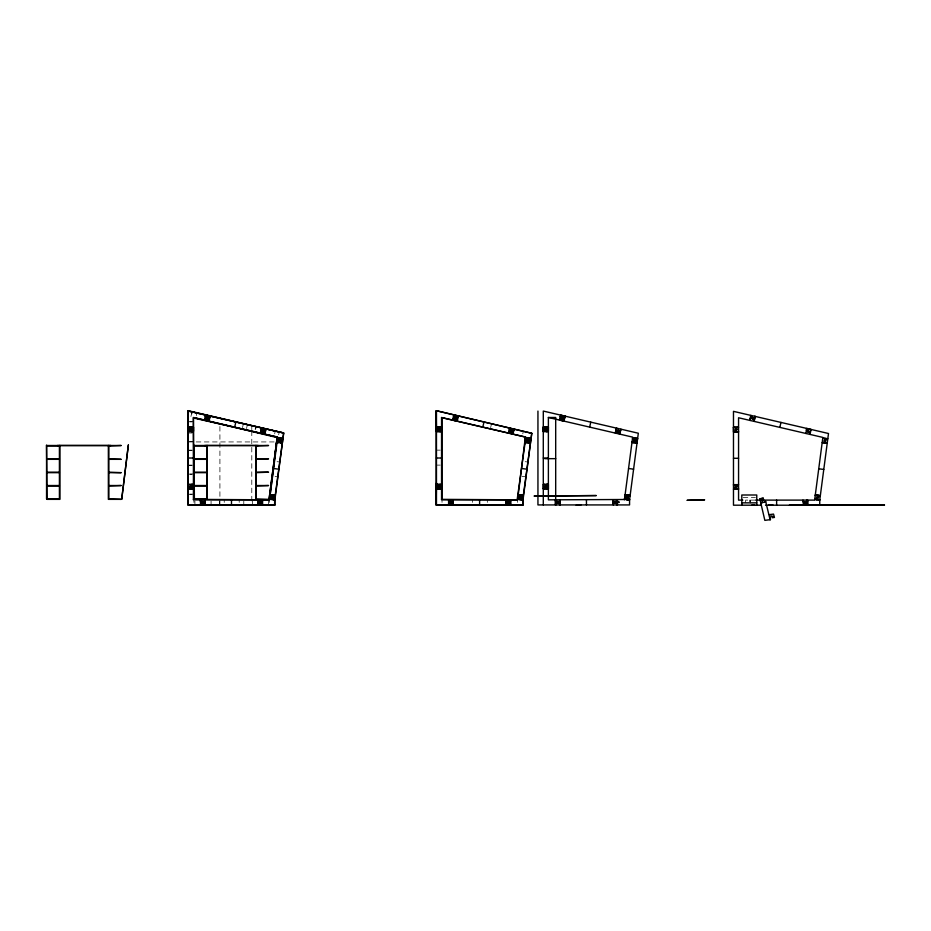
<?xml version="1.0" encoding="UTF-8"?>
<svg xmlns="http://www.w3.org/2000/svg" width="931" height="931" viewBox="0 0 931 931"><rect width="100%" height="100%" fill="white"/><g stroke="black" fill="none" stroke-linecap="round" stroke-linejoin="round"><path stroke-width="0.7" stroke-dasharray="4.66 3.49" d="M194.916 504.928L194.916 501.111M211.069 504.928L211.069 501.111M219.635 504.928L219.635 501.111M243.794 504.928L243.794 501.111M252.348 504.928L252.348 501.111M268.5 504.928L268.5 501.111M750.281 501.751L750.281 500.11L750.281 503.927M191.984 411.933L190.832 416.879L192.461 412.037M196.36 415.563L196.941 413.085M242.502 427.62L243.363 423.908M246.506 428.551L247.378 424.839M255.129 429.261L255.711 426.782M255.606 429.377L256.188 426.898M274.657 433.811L275.227 431.332M278.66 434.742L279.242 432.275M490.625 427.62L491.498 423.908M522.78 433.811L523.35 431.332M189.598 421.417L193.415 421.417M189.598 421.894L192.147 421.894M188.33 433.008L192.147 433.008M189.598 441.608L193.415 441.608M188.039 441.934L274.121 441.934M188.33 450.139L192.147 450.139M436.453 450.139L440.27 450.139M188.33 450.627L192.147 450.627M188.341 465.104L192.158 465.104M436.464 465.104L440.282 465.104M188.341 465.581L192.158 465.581M189.61 473.914L193.427 473.914M189.61 474.391L192.158 474.391M189.61 494.105L193.427 494.105M189.61 494.582L192.147 494.582M743.159 497.352L755.402 497.352M755.821 500.11L745.65 500.11L745.65 503.927M525.177 461.683L527.702 462.009M521.965 476.346L525.759 476.847M277.054 461.683L279.579 462.009M275.111 476.509L277.624 476.847M749.781 500.11L749.792 501.751M517.601 499.831L517.601 502.379M487.32 499.831L487.32 502.379M472.354 499.831L472.354 502.379M442.027 499.831L442.027 502.379M269.478 499.831L269.478 502.379M251.789 425.572L251.789 429.668M251.789 431.03L251.789 505.196M239.197 499.831L239.197 502.379M224.231 499.831L224.231 502.379M219.914 426.514L219.914 505.196M193.904 499.831L193.904 502.379"/><path stroke-width="1.4" d="M188.33 427.538L191.774 427.061L191.786 429.354L190.622 428.016L190.634 430.692L191.774 429.366L191.774 431.67L193.415 431.181L193.415 427.05L188.33 427.061L188.33 431.67L193.415 431.67L188.33 431.193L188.039 411.06M188.341 484.376L193.427 484.364L193.427 488.961L188.33 488.961L189.971 488.961L189.971 486.669L190.646 486.68M190.634 486.657L191.123 485.307L191.134 488.019L191.123 485.307M193.427 484.83L191.786 484.353L191.798 488.973L193.427 488.961M191.786 431.647L191.786 429.342M200.537 501.472L200.991 504.916M201.492 502.135L204.157 502.135L201.492 502.135L202.842 503.287L202.807 502.624M204.157 502.135L200.514 501.472L200.514 499.831M257.84 503.287L257.84 504.928L257.84 499.831L257.84 501.472L260.145 501.472L258.783 502.624L261.495 502.624L258.783 502.135M260.145 502.624L260.145 503.287L261.495 502.135M260.145 502.135L260.145 501.472M261.948 501.472L261.948 499.842L262.449 501.472L257.829 501.472M262.449 503.287L262.437 499.842L262.426 504.928L258.306 504.928L257.829 503.287L262.449 503.287L262.437 504.928M436.464 484.83L436.464 488.961L441.55 488.961L441.55 484.364L436.464 484.376L438.094 484.353L438.094 488.961L438.094 486.669L439.257 488.019L439.246 485.307L438.757 486.657M522.733 504.928L522.722 499.831L531.776 433.264L523.024 499.854L523.013 505.196L436.162 505.196L436.162 411.06L436.453 431.169L438.094 431.169M436.453 427.538L438.094 427.05L438.094 429.354L439.909 429.342L439.909 431.647L441.538 431.181L441.538 427.05L436.453 427.061L436.453 431.67L441.538 431.67M439.246 429.342L439.246 430.692L438.757 429.354M439.246 486.657L439.246 485.307M439.909 488.496L441.55 488.484M441.55 484.83L439.909 484.353L439.921 488.973M439.909 427.527L441.55 427.05M448.661 501.472L448.637 504.916L448.661 499.831L448.637 501.472L453.257 501.472L453.269 499.842L453.269 504.928L453.257 503.287L448.661 503.287M449.114 504.916L449.114 503.287M449.138 501.472L449.138 499.831M449.615 502.624L452.291 502.135L449.615 502.135M508.268 502.624L508.268 503.287L509.618 502.135L506.906 502.135L509.618 502.135M510.095 504.916L510.095 503.287M510.083 501.472L510.083 499.842M510.572 503.287L510.56 499.842L510.56 504.928L510.56 503.287L505.952 503.287L505.964 499.831L506.441 504.928M511.701 504.8L516.263 504.718M543.297 484.83L543.297 488.961L548.382 488.961L548.382 484.364L543.297 484.376L544.926 484.353L544.926 488.961L544.938 486.669L546.09 488.019L546.078 485.307L545.589 486.657M563.965 421.115L565.129 416.169L543.297 411.071L543.297 431.169L548.371 431.181L548.382 427.05L543.285 427.061L543.297 504.928M544.926 427.527L543.297 427.527L544.926 427.05L544.926 429.354L546.741 429.342L546.741 431.647L546.741 429.366M545.589 429.354L546.078 430.692L546.078 429.342M546.078 486.657L546.078 485.307M546.741 488.961L548.382 488.484M546.741 486.657L546.741 484.353L548.394 484.364M546.741 427.527L548.382 427.05M555.47 504.916L555.493 501.472M556.447 502.135L559.124 502.624M613.285 504.928L612.807 499.831L612.807 501.472L617.393 501.472L616.927 504.916M616.101 502.437L618.882 501.949L613.797 502.437L615.728 501.949M616.45 502.624L613.738 502.624L616.45 502.135M613.797 501.949L618.882 501.949M761.372 505.207L733.477 505.196L733.477 411.351L810.645 429.342L810.284 430.937M735.769 486.948L736.27 488.298L736.258 485.586L735.118 486.948L735.106 489.24L738.562 488.763L738.562 417.763L822.853 437.419L815.242 495.385L818.71 495.385L818.419 497.643L817.441 496.176L817.104 498.83L818.419 497.643L818.71 495.385M742.81 500.11L738.562 500.11L738.562 488.763L736.921 489.252M768.61 504.718L773.219 505.196M794.515 504.718L789.418 505.196L884.45 505.196L765.538 505.207M806.863 505.196L807.247 504.718L806.421 504.718L807.235 504.718M755.821 500.11L807.573 500.11L807.573 501.751L807.096 500.11L814.66 500.11L815.23 495.408L816.918 495.152M810.098 505.196L810.901 505.196L810.482 504.718M861.431 505.196L865.504 504.718M865.446 505.196L866.691 505.196L865.446 504.718M274.61 504.928L274.668 499.412L269.059 499.295L277.17 437.593L194.009 417.623M814.695 499.493L819.804 499.691L818.116 499.924L819.745 500.156L819.745 505.196M274.668 499.412L269.559 499.225L270.095 495.141L271.724 495.327L270.165 494.64L275.204 495.304L273.574 495.083L272.981 499.644L274.889 499.854L283.664 433.043L188.33 411.071L188.039 504.939L274.889 504.928M272.62 497.305L272.317 495.897L271.177 499.435L271.782 494.85L273.574 495.106L273.272 497.398L272.62 497.282M517.683 499.202L523.024 499.854L517.683 499.225L518.218 495.141L519.905 494.873L521.697 495.106L521.407 497.398L519.603 497.154L519.3 499.435L517.205 499.295L525.852 437.139L441.55 417.484L441.55 499.831L517.601 499.831L525.363 437.081L524.968 443.75M519.603 497.154L520.918 495.967L520.58 498.62L520.441 495.897L521.407 497.387L520.743 497.282M627.413 498.62L627.273 495.909L628.239 497.398L628.53 495.106L625.062 495.106L624.515 499.225L629.565 499.889L629.565 504.928L537.943 504.928L537.943 411.071M565.129 416.169L564.756 417.763L560.264 416.716L561.102 415.226L638.317 433.229L629.565 499.889L624.515 499.225L629.565 499.889L626.144 499.412L626.435 497.154L627.098 497.224L626.447 497.131M816.324 499.714L816.615 497.433L817.278 497.515L816.627 497.41L816.324 499.691L819.804 499.691M277.624 437.814L282.675 438.478L279.253 438.036L278.648 442.597L277.031 442.376L282.07 443.04M271.968 498.55L272.317 495.897L272.446 498.62M279.428 441.736L280.266 439.129L279.917 441.794M280.452 442.83L281.046 438.268M274.598 499.889L283.652 433.264M519.905 494.85L519.3 499.435L522.722 499.889L521.162 499.202L521.697 495.083L523.327 495.304L518.276 494.64M526.783 442.597L527.377 438.024L530.798 438.478L525.747 437.814M527.551 441.736L528.401 439.129L528.04 441.794M529.169 438.268L528.575 442.83L525.154 442.376L530.205 443.04M624.433 499.831L632.673 437.139L548.382 417.484L548.382 499.831L624.48 499.505M626.144 499.435L626.738 494.85M633.615 442.597L634.209 438.024L637.63 438.478L632.58 437.814M634.872 441.794L635.233 439.129M627.948 499.644L628.541 495.083L630.159 495.304L625.12 494.64M636.001 438.268L635.408 442.83L631.986 442.376L637.037 443.04M824.331 438.78L822.76 438.094L827.81 438.757M824.738 440.677L824.086 440.584L823.795 442.877L827.275 442.842L825.646 442.632M819.745 500.145L828.497 433.509L806.63 428.411L805.943 433.474M277.194 441.108L276.367 443.68L277.24 437.081L269.478 499.831L193.427 499.831L193.415 417.484L277.717 437.139L270.351 493.314M279.195 438.501L277.566 438.292L279.253 438.024M527.318 438.501L525.689 438.292L527.377 438.024M188.05 411.013L283.722 432.973L188.132 410.664L188.039 505.196L274.889 505.196L274.889 499.854L269.559 499.202M204.541 420.079L205.693 415.121L210.162 416.169L209.01 421.115L204.541 420.079L208.556 421.01L209.394 419.532L204.913 418.485L205.006 420.184M207.148 419.008L207.287 418.356L207.159 419.008L209.382 419.52M210.162 416.169L209.812 417.763L205.309 416.716L208.73 418.182L205.972 418.054L208.73 418.194M207.566 417.239L205.972 418.054L208.614 418.671M234.67 427.096L235.927 421.824M260.343 433.09L261.495 428.132L264.171 428.76M261.588 429.831L261.96 428.237M261.786 431.065L264.416 431.67M260.715 431.495L260.808 433.194L260.715 431.495L262.949 432.019L263.101 431.367M265.137 430.657L265.975 429.179L264.823 434.125L265.195 432.543L262.949 432.007M277.194 437.023L193.904 418.1M441.538 417.6L525.328 437.023M453.129 420.184L454.27 415.226M454.107 418.054L456.749 418.671L454.212 417.577M455.527 417.879L455.678 417.239L453.444 416.716M455.538 417.879L455.69 417.239L457.912 417.763L457.819 416.052M457.133 421.115L458.285 416.169L453.816 415.121L452.664 420.079L456.69 421.01L457.517 419.532L453.036 418.485M482.793 427.096L484.05 421.824M509.618 428.132L508.466 433.09L508.838 431.495L513.318 432.543L512.481 434.021M509.711 429.831L510.083 428.237M508.931 433.194L508.838 431.495M509.909 431.065L512.539 431.681M511.072 432.007L511.224 431.367M511.34 430.89L511.491 430.25L509.245 429.726L513.726 430.774L514.098 429.179L512.946 434.125M560.66 415.121L559.496 420.079L563.523 421.01L564.361 419.532M560.322 418.589L559.95 420.184L559.868 418.485L564.337 419.52M560.939 418.054L563.581 418.671M562.115 419.008L562.51 417.239L560.287 416.716M564.663 416.052L564.768 417.763M589.637 427.096L590.789 422.15M616.45 428.132L615.298 433.09L615.67 431.495L620.151 432.531L619.313 434.021M616.916 428.237L616.078 429.726L620.57 430.774L620.93 429.179L619.778 434.125M616.753 431.065L619.371 431.681M617.905 432.007L618.068 431.367M618.172 430.89L618.324 430.25M749.676 420.358L750.828 415.401M750.142 420.463L750.049 418.764M752.69 417.519L750.444 416.995L752.702 417.519L752.295 419.276L754.517 419.8M754.145 421.394L755.309 416.436M779.817 427.376L780.969 422.43M808.085 432.287L808.236 431.647L808.085 432.287L810.331 432.81M808.352 431.169L808.504 430.529L806.258 430.006M809.958 434.405L811.11 429.459M759.859 498.958L763.106 497.713L763.629 499.959L762.989 500.11L762.675 498.795L761.861 500.366L762.384 502.612M760.79 502.973L765.748 501.821M770.088 519.673L770.356 517.985L770.088 519.673L765.643 501.355L764.153 502.193M769.437 514.622L773.521 514.087L774.441 517.45L772.16 517.752L772.078 517.089L773.417 516.914L771.927 515.949L769.646 516.251M770.565 519.603L764.851 520.359L759.859 498.958M878.713 504.718L878.177 505.196L884.45 505.196M193.415 417.6L193.904 499.353M548.382 417.484L555.691 417.484L555.691 499.831M733.465 427.329L738.562 427.317L733.465 427.341L733.465 431.937L738.551 431.937M733.465 427.818L735.106 427.329M438.757 430.692L438.745 428.016L439.246 429.366M545.589 428.016L546.078 430.692L545.589 428.016L545.589 429.366M189.971 429.366L191.123 430.692L191.111 428.016L189.971 429.342L189.971 427.05L189.971 431.647L188.33 431.169M735.769 429.633L735.106 429.622L735.106 431.926L738.551 431.46M736.258 429.633L736.921 429.645M191.786 431.169L193.415 431.169L193.415 427.05M548.371 431.67L543.297 431.67L543.297 427.05M278.311 441.934L282.5 441.934M193.904 445.018L194.393 499.353M47.039 445.507L121.216 445.507L108.834 445.996M194.393 445.507L268.57 445.507L256.188 445.996M47.039 445.996L59.409 445.996M194.393 445.996L206.763 445.996M188.33 458.017L193.427 458.017M436.453 458.017L441.55 458.017M543.297 458.017L548.382 458.017M733.465 458.296L738.562 458.296M544.751 458.657L555.691 458.657M47.039 458.843L59.409 458.843M108.834 458.843L121.216 459.332L108.834 459.332M194.393 458.843L206.763 458.843M256.188 458.843L268.57 458.843L256.188 459.332M47.039 459.332L59.409 459.332M194.393 459.332L206.763 459.332M47.039 472.192L59.409 472.192M108.834 472.192L121.216 472.669L108.834 472.669M194.393 472.192L206.763 472.192M256.188 472.192L268.57 472.192L256.188 472.669M47.039 472.669L59.409 472.669M194.393 472.669L206.763 472.669M436.464 482.991L436.162 504.939L523.013 504.928M733.477 484.644L738.562 484.644M546.753 484.853L548.382 484.83M735.106 485.109L733.477 485.109L735.106 484.632M47.039 485.528L59.409 485.528M108.834 485.528L121.216 485.528L108.834 486.017M194.393 485.528L206.763 485.528M256.188 485.528L268.57 485.528L256.188 486.017M47.039 486.017L59.409 486.017M194.393 486.017L206.763 486.017M736.258 486.948L736.921 486.936L736.921 484.644L736.921 486.936M436.464 488.484L438.105 488.496M543.297 488.484L544.938 488.496M733.477 489.229L738.562 489.24M59.409 498.865L46.55 498.865L46.55 445.018L47.039 499.353L59.898 499.353L59.898 445.507M108.834 498.865L121.216 499.353L108.357 499.353L108.357 445.507M193.904 498.865L206.763 498.865M256.188 498.865L268.57 499.353M193.427 499.353L269.524 499.831M441.55 499.353L517.648 499.831M612.784 501.472L617.404 501.472L617.393 499.842L617.393 504.928M200.514 501.472L205.134 501.472L205.134 499.842L205.134 504.928L204.634 499.831M505.964 501.472L510.572 501.472M802.976 501.751L805.268 501.751L806.63 502.903L803.918 502.903L805.268 502.414M741.798 502.845L756.763 502.845M200.537 503.287L205.111 503.287M555.493 503.287L560.078 503.287L560.101 504.916L560.101 499.831L560.078 503.287M612.784 503.287L617.404 503.287M805.268 502.903L805.28 503.566L807.573 503.566M805.28 503.566L807.584 503.566L807.584 501.751M751.631 505.196L754.89 505.196M617.253 502.437L618.882 502.437M884.45 504.718L878.177 505.196M271.771 497.189L271.48 497.131M824.389 438.303L826.193 438.548L825.89 440.829L825.227 440.747M625.05 495.141L626.668 495.35M627.587 497.282L628.239 497.375L627.575 497.294M626.435 497.154L627.098 497.235M624.585 498.748L626.202 498.958L624.573 498.725M628.006 499.202L629.624 499.412M518.218 495.141L519.835 495.35M517.741 498.748L519.37 498.958L517.741 498.725M270.095 495.141L271.712 495.35M269.618 498.748L271.247 498.958L269.618 498.725M825.588 443.109L827.217 443.319L822.166 442.656M818.733 468.782L823.772 469.445M525.212 441.911L526.83 442.12M628.553 468.502L633.604 469.166M815.3 494.908L820.339 495.571M521.721 468.502L526.76 469.166M277.089 441.911L278.706 442.12M276.193 445.018L269.047 499.353M628.472 495.56L630.101 495.792M521.639 495.56L523.269 495.792M519.603 497.131L520.266 497.224M273.586 468.502L278.637 469.166M273.516 495.56L275.134 495.792M752.423 418.636L751.224 417.856L753.866 418.461L752.446 418.636M205.693 415.121L205.309 416.716M561.044 417.577L563.686 418.194M616.857 430.588L619.487 431.204M510.025 430.588L512.655 431.204M265.603 430.774L261.122 429.726L264.532 431.193L261.902 430.588M879.807 505.196L878.119 505.196M736.91 427.341L736.921 429.633M735.118 486.948L735.118 489.252M555.47 499.831L555.47 501.472L560.101 501.472L559.601 499.831M546.741 427.061L546.741 429.354M546.753 488.496L546.741 484.353L546.09 488.019M439.898 427.061L439.909 429.354M439.909 484.376L439.246 488.019M439.246 428.016L439.246 430.692M438.094 431.647L438.094 427.061M191.786 484.376L191.123 488.019M190.634 486.669L190.634 488.019M807.573 500.11L807.573 505.196M807.107 500.11L807.107 501.751M803.465 505.207L802.976 500.11M776.629 500.11L776.629 505.207M756.763 505.196L756.763 495.001L741.798 495.001L741.798 505.196M613.285 499.831L613.261 501.472M586.449 499.831L586.449 504.928M559.624 503.287L559.601 504.916M555.493 499.831L555.493 504.928M546.078 428.016L546.078 429.366M545.589 485.307L545.601 488.019M544.926 427.061L544.926 431.193M510.095 499.842L510.095 501.472M510.083 503.287L510.083 504.928M506.441 499.831L506.429 501.472M479.616 499.831L479.616 504.928M452.757 499.831L452.78 501.472M452.78 503.287L452.757 504.916M449.114 499.831L449.114 501.472M449.138 503.287L449.138 504.928M442.027 417.6L442.039 499.353M439.909 429.366L439.909 431.67M438.757 428.016L438.757 429.366M438.757 485.307L438.769 488.019M436.464 411.06L436.464 504.939M258.318 499.831L258.306 501.472M258.213 445.507L204.75 445.507M256.188 445.507L256.188 499.353M255.711 445.507L255.711 499.353M231.493 499.831L231.493 504.928M207.252 445.507L207.252 499.353M206.763 445.507L206.763 499.353M204.657 503.287L204.634 504.916M202.818 501.472L202.842 502.135M200.537 499.831L200.537 504.928M189.971 484.353L189.971 488.961M110.859 445.507L57.385 445.507M108.834 445.507L108.834 499.353M59.409 445.507L59.409 499.353M191.786 488.484L193.427 488.484L191.786 488.496M191.786 427.05L193.415 427.538L191.786 427.061M201.015 499.831L201.015 501.472L200.991 499.831M261.972 503.287L261.972 504.916L261.948 503.287M450.965 502.624L450.965 503.287L450.93 502.624M450.953 501.472L450.953 502.135L450.941 501.472M508.268 501.472L508.268 502.135L508.256 501.472M555.947 503.287L555.947 504.916L555.97 503.287M555.97 499.831L555.97 501.472L555.947 499.831M557.797 502.624L557.797 503.287L557.774 502.624M557.797 501.472L557.797 502.135L557.774 501.472M596.201 495.56L534.289 496.048L596.201 495.56M615.1 501.472L615.1 502.135L615.088 501.472M615.112 502.624L615.112 503.287L615.088 502.624M616.916 499.842L616.916 501.472L616.927 499.842M128.362 444.96L121.693 499.353L128.362 444.96M824.924 439.339L825.052 442.074L824.924 439.339M436.255 410.687L531.764 433.299L436.255 410.687M455.422 418.356L455.259 418.997L455.422 418.356M754.832 416.332L754.936 418.031L754.855 416.332M807.037 430.867L809.551 431.949L807.037 430.867M736.258 428.295L735.769 430.972L736.258 428.295M189.971 488.484L188.341 488.484L189.982 488.496M704.534 499.819L687.218 500.308L704.534 499.819M580.967 504.718L576.37 505.196L580.967 504.718M634.151 438.501L632.533 438.292L634.151 438.501M634.57 440.398L633.918 440.305L634.57 440.398M635.71 440.549L635.058 440.468L635.71 440.549M633.674 442.12L632.044 441.911L633.674 442.12M637.095 442.574L635.466 442.353L637.095 442.574M527.726 440.398L527.074 440.305L527.726 440.398M528.866 440.549L528.214 440.468L528.866 440.549M530.251 442.574L528.633 442.353L530.263 442.574M279.603 440.398L278.951 440.305L279.603 440.398M280.743 440.549L280.091 440.468L280.743 440.549M282.128 442.574L280.51 442.353L282.14 442.574M637.56 438.955L635.943 438.734L637.56 438.955M530.728 438.955L529.111 438.734L530.728 438.955M282.605 438.955L280.987 438.734L282.605 438.955"/></g></svg>
